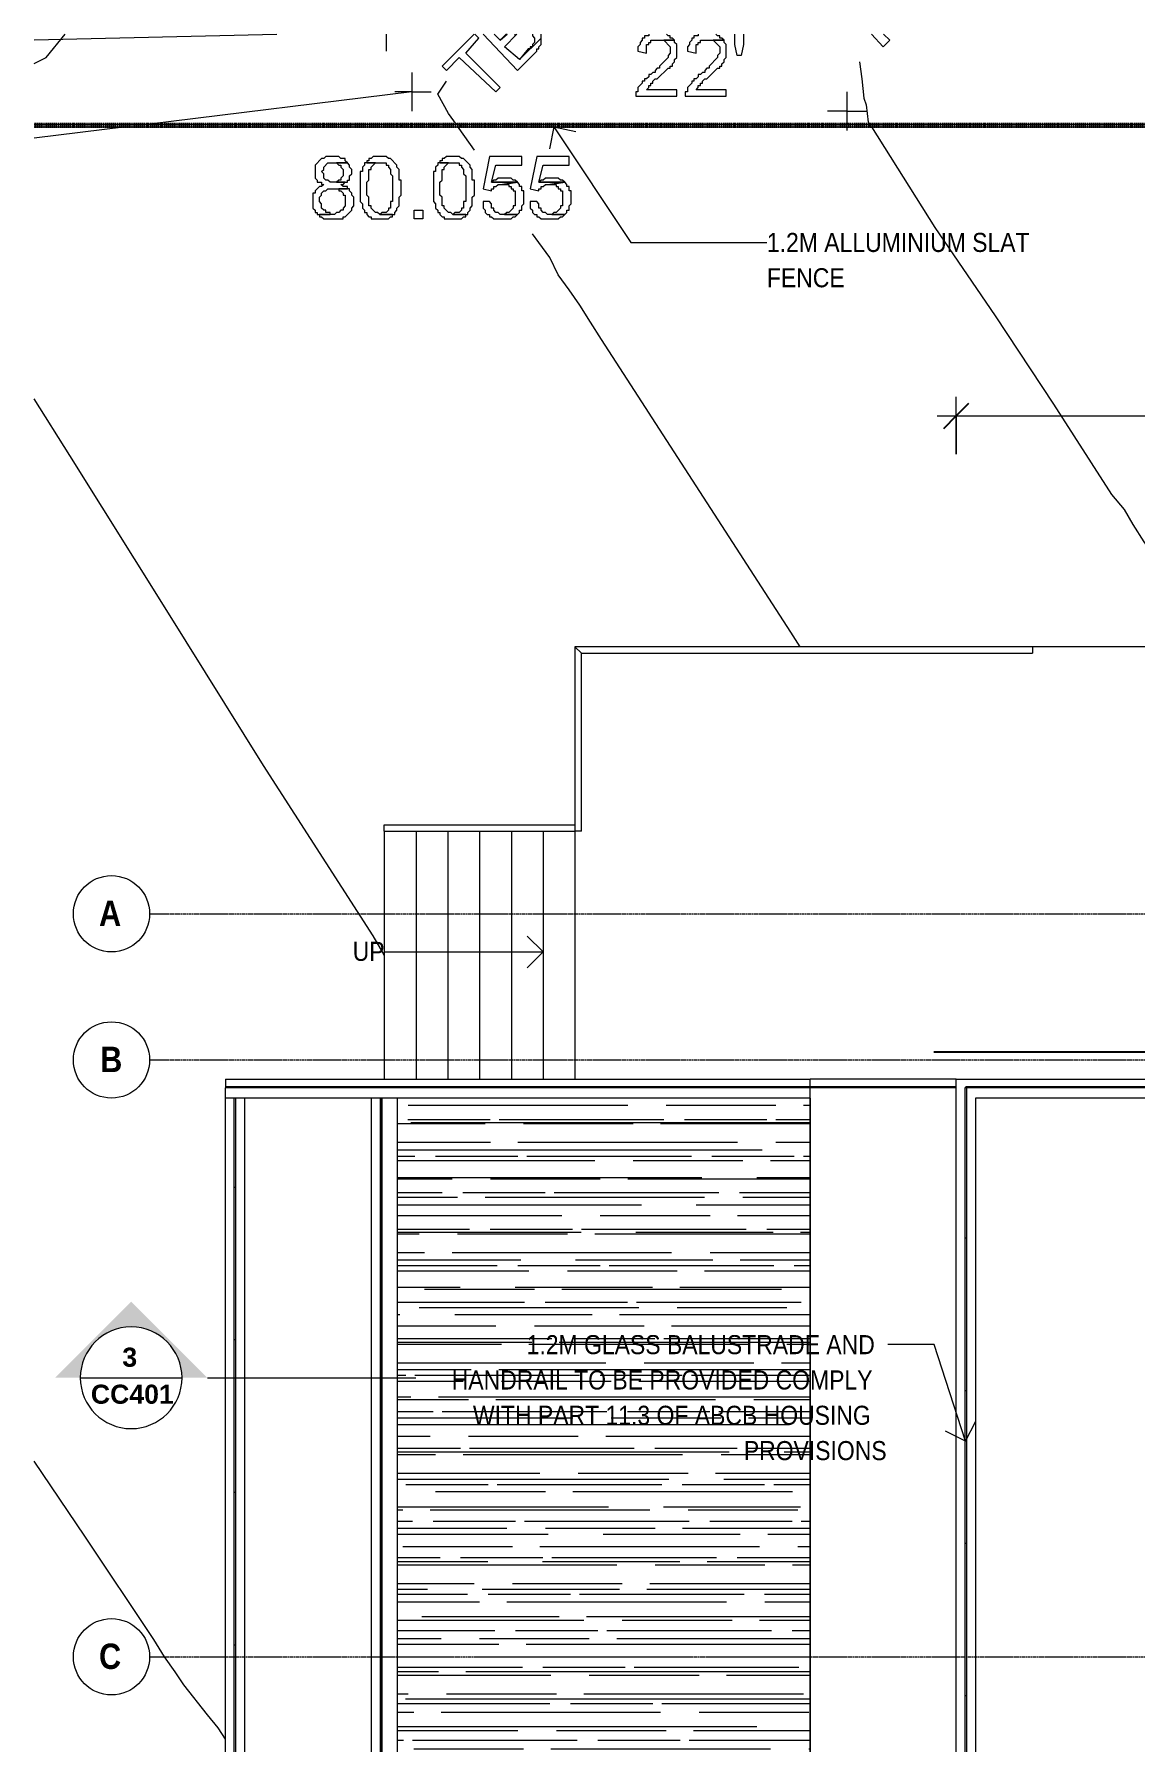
# Model space of a CAD drawing. Header units: millimetres. Extents: x -1971 to 39113, y -25802 to 13528.
# Drawn here: x -1971 to 6697, y 87 to 13528 of the extents above; entities that cross this region are included whole.
import ezdxf

# ---------------------------------------------------------------- set-up
doc = ezdxf.new("R2010")
doc.units = ezdxf.units.MM
for name, pattern in [('Boundary', [16, 10, -3, 0, -3]), ('Dash - Tight', [4.5, 3, -1.5]), ('Grid Line', [22.225, 12.7, -3.175, 3.175, -3.175])]:
    doc.linetypes.add(name, pattern=pattern)
for name, color, linetype, lineweight in [('2 Hoop survey', 8, 'Continuous', 9), ('A-ANNO-DIMS', 211, 'Continuous', 9), ('A-ANNO-DIMS-100', 211, 'Continuous', 9), ('A-DETL', 90, 'Continuous', 9), ('A-DETL-GENF', 92, 'Continuous', 9), ('A-FLOR', 192, 'Continuous', 18), ('A-FLOR-HRAL', 11, 'Continuous', 9), ('A-GENM', 13, 'Continuous', 9), ('A-GLAZ-CURT', 52, 'Continuous', 9), ('A-WALL', 113, 'Continuous', 18), ('C-BLDG-PADS', 91, 'Continuous', 9), ('C-PROP-LINE', 91, 'Boundary', 70), ('G-ANNO-SYMB', 111, 'Continuous', 9), ('G-ANNO-TEXT', 231, 'Continuous', 9), ('S-GRID', 1, 'Continuous', 9), ('S-GRID-IDEN', 1, 'Continuous', 9), ('S-STRS', 31, 'Continuous', 9), ('S-STRS-ANNO', 31, 'Continuous', 9), ('S-STRS-IDEN', 31, 'Continuous', 25), ('默认', 18, 'Continuous', 9)]:
    doc.layers.add(name, color=color, linetype=linetype, lineweight=lineweight)
doc.styles.add('Arial_B', font='arialbd.ttf', dxfattribs={"height": 150})
doc.styles.add('Avenir', font='', dxfattribs={"width": 0.9, "height": 150})
doc.styles.add('Avenir_1', font='', dxfattribs={"width": 0.8, "height": 200})
doc.styles.add('Avenir_B', font='', dxfattribs={"width": 0.9, "height": 200})
doc.styles.get('Avenir').set_extended_font_data('Avenir')
doc.styles.get('Avenir_1').set_extended_font_data('Avenir')
doc.styles.get('Avenir_B').set_extended_font_data('Avenir', bold=True)
doc.dimstyles.new('OJID-2_0mm_Diagonal_Tick', dxfattribs={"dimscale": 304.8, "dimtxt": 282.499429, "dimasz": 0.656168, "dimexe": 0.492126, "dimexo": 0.0625, "dimgap": 0.164042, "dimtad": 1, "dimdsep": 46, "dimtxsty": 'Avenir_1', "dimblk1": 'OBLIQUE', "dimblk2": 'OBLIQUE', "dimsah": 1, "dimcen": 0.09, "dimdle": 0.492126, "dimazin": 3, "dimtfac": 1, "dimtdec": 4, "dimtix": 1, "dimtmove": 0, "dimatfit": 3, "dimfxl": 0.984252, "dimfxlon": 1, "dimtvp": 1, "dimtolj": 1, "dimarcsym": 2})

# ---------------------------------------------------------------- blocks, each defined once
blk = doc.blocks.new('栏杆扶手 - 栏杆扶手-1406236-Ground Floor')
at = {"layer": 'A-FLOR-HRAL'}
for p, q in [((920, 12818), (-1971, 12818)), ((-1971, 12798), (920, 12798)), ((920, 12798), (920, 12818)), ((1174, 12818), (920, 12818)), ((920, 12798), (1174, 12798)), ((1174, 12798), (1174, 12818)), ((1385, 12818), (1174, 12818)), ((1174, 12798), (1385, 12798)), ((1385, 12798), (1385, 12818)), ((1829, 12818), (1385, 12818)), ((1385, 12798), (1829, 12798)), ((1829, 12798), (1829, 12818)), ((3278, 12818), (1829, 12818)), ((1829, 12798), (3278, 12798)), ((3278, 12798), (3278, 12818)), ((4602, 12818), (3278, 12818)), ((3278, 12798), (4602, 12798)), ((4602, 12798), (4602, 12818)), ((4627, 12818), (4602, 12818)), ((4602, 12798), (4627, 12798)), ((4627, 12798), (4627, 12818)), ((4644, 12818), (4627, 12818)), ((4627, 12798), (4644, 12798)), ((4644, 12798), (4644, 12818)), ((7092, 12818), (4644, 12818)), ((4644, 12798), (7092, 12798)), ((7092, 12798), (7092, 12818)), ((7726, 12818), (7092, 12818)), ((7092, 12798), (7726, 12798)), ((7726, 12798), (7726, 12818)), ((10373, 12818), (7726, 12818)), ((7726, 12798), (10373, 12798)), ((10373, 12798), (10373, 12818)), ((10553, 12818), (10373, 12818)), ((10373, 12798), (10553, 12798)), ((10553, 12798), (10553, 12818)), ((10747, 12818), (10553, 12818)), ((10553, 12798), (10747, 12798)), ((10747, 12798), (10747, 12818)), ((13006, 12818), (10747, 12818)), ((10747, 12798), (13006, 12798)), ((13006, 12798), (13006, 12818)), ((14071, 12818), (13006, 12818)), ((13006, 12798), (14071, 12798)), ((14071, 12798), (14071, 12818)), ((14800, 12818), (14071, 12818)), ((14071, 12798), (14800, 12798)), ((14800, 12798), (14800, 12818)), ((16414, 12818), (14800, 12818)), ((14800, 12798), (16414, 12798)), ((16414, 12798), (16414, 12818)), ((16766, 12818), (16414, 12818)), ((16414, 12798), (16766, 12798)), ((16766, 12798), (16766, 12818)), ((16795, 12818), (16766, 12818)), ((16766, 12798), (16795, 12798)), ((16795, 12798), (16795, 12818)), ((17883, 12818), (16795, 12818)), ((16795, 12798), (17883, 12798)), ((17883, 12798), (17883, 12818)), ((19790, 12818), (17883, 12818)), ((17883, 12798), (19790, 12798)), ((19790, 12798), (19790, 12818)), ((20064, 12818), (19790, 12818)), ((19790, 12798), (20064, 12798)), ((20064, 12818), (20064, 12798))]:
    blk.add_line(p, q, dxfattribs=at)
blk = doc.blocks.new('System Panel - 10mm Glazed Panel-2079318-Ground Floor')
at = {"layer": 'A-GLAZ-CURT'}
for p, q in [((-600, 5), (600, 5)), ((-600, 5), (-600, -5)), ((600, 5), (600, -5)), ((600, -5), (-600, -5))]:
    blk.add_line(p, q, dxfattribs=at)
blk = doc.blocks.new('System Panel - 10mm Glazed Panel-1853381-Ground Floor')
at = {"layer": 'A-GLAZ-CURT'}
for p, q in [((-600, 5), (600, 5)), ((-600, 5), (-600, -5)), ((600, 5), (600, -5)), ((600, -5), (-600, -5))]:
    blk.add_line(p, q, dxfattribs=at)
blk = doc.blocks.new('栏杆扶手 - 栏杆扶手-1798544-Ground Floor')
at = {"layer": 'A-FLOR-HRAL'}
for p, q in [((784, 7308), (2034, 7308)), ((784, 7258), (784, 7308)), ((2034, 7308), (2284, 7308)), ((2284, 7308), (2284, 7258)), ((784, 7258), (2034, 7258)), ((2034, 7258), (2284, 7258))]:
    blk.add_line(p, q, dxfattribs=at)
blk = doc.blocks.new('System Panel - 10mm Glazed Panel-2181284-Ground Floor')
at = {"layer": 'A-GLAZ-CURT'}
for p, q in [((-600, 5), (600, 5)), ((-600, 5), (-600, -5)), ((600, 5), (600, -5)), ((600, -5), (-600, -5))]:
    blk.add_line(p, q, dxfattribs=at)
blk = doc.blocks.new('System Panel - 10mm Glazed Panel-2228855-Ground Floor')
at = {"layer": 'A-GLAZ-CURT'}
for p, q in [((-337, 5), (337, 5)), ((-337, 5), (-337, -5)), ((337, -5), (-337, -5))]:
    blk.add_line(p, q, dxfattribs=at)
blk = doc.blocks.new('System Panel - 10mm Glazed Panel-V2-Ground Floor')
at = {"layer": 'A-GLAZ-CURT'}
for p, q in [((-600, 5), (600, 5)), ((-600, 5), (-600, -5)), ((600, 5), (600, -5)), ((600, -5), (-600, -5))]:
    blk.add_line(p, q, dxfattribs=at)
blk = doc.blocks.new('System Panel - 10mm Glazed Panel-2301171-Ground Floor')
at = {"layer": 'A-GLAZ-CURT'}
for p, q in [((-592, 5), (592, 5)), ((-592, 5), (-592, -5)), ((592, 5), (592, -5)), ((592, -5), (-592, -5))]:
    blk.add_line(p, q, dxfattribs=at)
blk = doc.blocks.new('System Panel - 10mm Glazed Panel-1853389-Ground Floor')
at = {"layer": 'A-GLAZ-CURT'}
for p, q in [((-502, 5), (447, 5)), ((-502, 5), (-502, -5)), ((447, -5), (-502, -5))]:
    blk.add_line(p, q, dxfattribs=at)
blk = doc.blocks.new('pool water - pool water-1857592-Ground Floor')
at = {"layer": 'A-GENM'}
blk.add_line((764, -5142), (764, 5158), dxfattribs=at)
blk = doc.blocks.new('2 Hoop survey-1260670-Ground Floor')
at = {"layer": '默认', "color": 9}
for p, q in [((46460, 23672), (48369, 23716)), ((49229, 23716), (49229, 23584)), ((49432, 23415), (49432, 23110)), ((49432, 23262), (47345, 23007)), ((49432, 23262), (49296, 23262)), ((49432, 23262), (49584, 23262)), ((52852, 23262), (52852, 23007)), ((47182, 22987), (46460, 22898)), ((52852, 23110), (52700, 23110)), ((52852, 23110), (53005, 23110)), ((52852, 22987), (52852, 22958))]:
    blk.add_line(p, q, dxfattribs=at)
at = {"layer": '默认', "color": 9, "flags": 128}
for points in [[(46460, 23486), (46553, 23533), (46703, 23716)], [(49920, 23716), (49669, 23466), (49703, 23432), (49804, 23533), (50092, 23262), (50126, 23296), (49855, 23567), (49957, 23686), (49926, 23716)], [(49992, 23716), (50262, 23432), (50414, 23584), (50414, 23601), (50431, 23601), (50431, 23618), (50448, 23635), (50448, 23686), (50278, 23516), (50160, 23618), (50258, 23716)], [(50180, 23716), (50126, 23669), (50078, 23716)], [(50174, 23716), (50126, 23669), (50180, 23716)], [(50258, 23716), (50245, 23703), (50245, 23716)], [(50380, 23716), (50380, 23703), (50397, 23686), (50397, 23652), (50380, 23635), (50380, 23618), (50363, 23618), (50363, 23601), (50346, 23601), (50278, 23516), (50448, 23686), (50448, 23716)], [(51294, 23716), (51294, 23703), (51261, 23703), (51261, 23686), (51244, 23686), (51244, 23669), (51227, 23652), (51227, 23635), (51210, 23618), (51210, 23584), (51277, 23567), (51277, 23635), (51294, 23635), (51294, 23652), (51311, 23652), (51311, 23669), (51498, 23669), (51481, 23686), (51464, 23686), (51464, 23703), (51447, 23703), (51433, 23716)], [(51684, 23716), (51684, 23703), (51650, 23703), (51650, 23686), (51633, 23686), (51633, 23669), (51616, 23652), (51616, 23635), (51599, 23618), (51599, 23584), (51667, 23567), (51667, 23635), (51684, 23635), (51684, 23652), (51701, 23652), (51701, 23669), (51887, 23669), (51870, 23686), (51853, 23686), (51853, 23703), (51836, 23703), (51822, 23716)], [(51989, 23550), (51972, 23635), (51972, 23716)], [(52039, 23716), (52039, 23635), (52022, 23550), (51989, 23550)], [(53048, 23716), (53140, 23618), (53191, 23669), (53141, 23716)], [(52954, 23499), (52971, 23364), (52988, 23212), (53005, 23161), (53022, 23025), (53033, 23007)], [(49782, 23007), (49720, 23093), (49635, 23245), (49703, 23347)], [(49923, 22805), (49804, 22975), (49796, 22987)], [(53046, 22987), (53546, 22196), (54021, 21501), (54478, 20807), (54935, 20096), (55036, 19978), (55104, 19859), (55189, 19724), (55274, 19605), (55443, 19351), (55528, 19233), (55561, 19199)], [(52487, 18897), (52412, 19012), (51667, 20164), (50922, 21315), (50837, 21451), (50753, 21586), (50668, 21705), (50583, 21823), (50516, 21959), (50431, 22077), (50380, 22145)], [(49214, 16469), (49212, 16473), (49127, 16625), (48264, 17963), (47502, 19182), (46740, 20401), (46460, 20849)], [(47964, 10304), (47908, 10394), (47823, 10495), (47637, 10732), (47569, 10834), (47485, 10953), (47400, 11088), (46858, 11901), (46460, 12491)]]:
    blk.add_lwpolyline(points, dxfattribs=at)
for points in [[(51498, 23669), (51413, 23669), (51464, 23618), (51464, 23567), (51447, 23550), (51447, 23533), (51379, 23466), (51379, 23449), (51362, 23449), (51345, 23432), (51345, 23415), (51328, 23415), (51311, 23398), (51294, 23398), (51294, 23381), (51277, 23364), (51261, 23364), (51261, 23347), (51244, 23347), (51244, 23330), (51210, 23296), (51210, 23262), (51193, 23262), (51193, 23229), (51515, 23229), (51515, 23279), (51277, 23279), (51294, 23296), (51294, 23313), (51311, 23313), (51311, 23330), (51328, 23330), (51328, 23347), (51345, 23364), (51362, 23364), (51447, 23449), (51464, 23449), (51464, 23466), (51481, 23466), (51481, 23483), (51498, 23499), (51498, 23516), (51515, 23533), (51515, 23635), (51498, 23652)], [(51887, 23669), (51802, 23669), (51853, 23618), (51853, 23567), (51836, 23550), (51836, 23533), (51769, 23466), (51769, 23449), (51752, 23449), (51735, 23432), (51735, 23415), (51718, 23415), (51701, 23398), (51684, 23398), (51684, 23381), (51667, 23364), (51650, 23364), (51650, 23347), (51633, 23347), (51633, 23330), (51599, 23296), (51599, 23262), (51582, 23262), (51582, 23229), (51904, 23229), (51904, 23279), (51667, 23279), (51684, 23296), (51684, 23313), (51701, 23313), (51701, 23330), (51718, 23330), (51718, 23347), (51735, 23364), (51752, 23364), (51836, 23449), (51853, 23449), (51853, 23466), (51870, 23466), (51870, 23483), (51887, 23499), (51887, 23516), (51904, 23533), (51904, 23635), (51887, 23652)], [(48805, 22754), (48755, 22754), (48738, 22738), (48721, 22738), (48670, 22687), (48670, 22585), (48687, 22568), (48687, 22551), (48721, 22551), (48721, 22534), (48738, 22534), (48721, 22517), (48704, 22517), (48670, 22484), (48670, 22467), (48653, 22467), (48653, 22348), (48670, 22331), (48670, 22314), (48687, 22314), (48687, 22297), (48788, 22297), (48788, 22314), (48755, 22314), (48755, 22331), (48738, 22331), (48721, 22348), (48721, 22382), (48704, 22399), (48704, 22433), (48721, 22450), (48721, 22467), (48738, 22484), (48755, 22484), (48771, 22500), (48924, 22500), (48924, 22517), (48890, 22517), (48873, 22534), (48890, 22534), (48907, 22551), (48788, 22551), (48771, 22568), (48755, 22568), (48738, 22585), (48738, 22619), (48721, 22636), (48738, 22653), (48738, 22670), (48771, 22704), (48924, 22704), (48907, 22721), (48907, 22738), (48873, 22738), (48856, 22754)], [(49178, 22754), (49127, 22754), (49110, 22738), (49093, 22738), (49093, 22721), (49076, 22721), (49076, 22704), (49229, 22704), (49229, 22687), (49246, 22687), (49246, 22670), (49263, 22653), (49263, 22619), (49279, 22602), (49279, 22399), (49263, 22399), (49263, 22348), (49246, 22348), (49246, 22331), (49229, 22314), (49195, 22314), (49178, 22297), (49296, 22297), (49296, 22314), (49313, 22331), (49313, 22348), (49330, 22365), (49330, 22433), (49347, 22450), (49347, 22568), (49330, 22568), (49330, 22653), (49313, 22670), (49313, 22687), (49263, 22738), (49246, 22738), (49229, 22754)], [(49754, 22754), (49703, 22754), (49686, 22738), (49669, 22738), (49669, 22721), (49652, 22721), (49652, 22704), (49804, 22704), (49804, 22687), (49821, 22687), (49821, 22670), (49838, 22653), (49838, 22619), (49855, 22602), (49855, 22399), (49838, 22399), (49838, 22348), (49821, 22348), (49821, 22331), (49804, 22314), (49770, 22314), (49754, 22297), (49872, 22297), (49872, 22314), (49889, 22331), (49889, 22348), (49906, 22365), (49906, 22433), (49923, 22450), (49923, 22568), (49906, 22568), (49906, 22653), (49889, 22670), (49889, 22687), (49838, 22738), (49821, 22738), (49804, 22754)], [(50295, 22754), (50041, 22754), (49991, 22500), (50058, 22484), (50058, 22500), (50075, 22500), (50075, 22517), (50092, 22517), (50109, 22534), (50143, 22534), (50262, 22551), (50058, 22551), (50092, 22687), (50295, 22687)], [(50668, 22754), (50414, 22754), (50363, 22500), (50431, 22484), (50431, 22500), (50448, 22500), (50448, 22517), (50465, 22517), (50482, 22534), (50516, 22534), (50634, 22551), (50431, 22551), (50465, 22687), (50668, 22687)], [(48924, 22704), (48839, 22704), (48856, 22687), (48873, 22687), (48873, 22670), (48890, 22653), (48890, 22602), (48873, 22585), (48873, 22568), (48856, 22568), (48839, 22551), (48924, 22551), (48924, 22568), (48941, 22568), (48941, 22602), (48958, 22619), (48958, 22653), (48941, 22670), (48941, 22687)], [(49076, 22704), (49059, 22704), (49059, 22687), (49042, 22670), (49042, 22636), (49025, 22636), (49025, 22399), (49042, 22382), (49042, 22348), (49059, 22331), (49059, 22314), (49076, 22314), (49076, 22297), (49093, 22280), (49110, 22280), (49110, 22263), (49246, 22263), (49263, 22280), (49279, 22280), (49279, 22297), (49178, 22297), (49161, 22314), (49144, 22314), (49110, 22348), (49110, 22365), (49093, 22365), (49093, 22433), (49076, 22450), (49076, 22551), (49093, 22568), (49093, 22653), (49110, 22653), (49110, 22670), (49144, 22704)], [(49652, 22704), (49635, 22704), (49635, 22687), (49618, 22670), (49618, 22636), (49601, 22636), (49601, 22399), (49618, 22382), (49618, 22348), (49635, 22331), (49635, 22314), (49652, 22314), (49652, 22297), (49669, 22280), (49686, 22280), (49686, 22263), (49821, 22263), (49838, 22280), (49855, 22280), (49855, 22297), (49754, 22297), (49737, 22314), (49720, 22314), (49686, 22348), (49686, 22365), (49669, 22365), (49669, 22433), (49652, 22450), (49652, 22551), (49669, 22568), (49669, 22653), (49686, 22653), (49686, 22670), (49720, 22704)], [(50160, 22585), (50109, 22585), (50092, 22568), (50075, 22568), (50058, 22551), (50262, 22551), (50245, 22568), (50228, 22568), (50211, 22585)], [(50532, 22585), (50482, 22585), (50465, 22568), (50448, 22568), (50431, 22551), (50634, 22551), (50617, 22568), (50600, 22568), (50583, 22585)], [(48924, 22500), (48856, 22500), (48856, 22484), (48873, 22484), (48890, 22467), (48890, 22450), (48907, 22450), (48907, 22365), (48890, 22348), (48890, 22331), (48873, 22331), (48856, 22314), (48839, 22314), (48822, 22297), (48704, 22297), (48704, 22280), (48721, 22280), (48738, 22263), (48890, 22263), (48890, 22280), (48907, 22280), (48958, 22331), (48958, 22348), (48975, 22365), (48975, 22433), (48958, 22450), (48958, 22467), (48941, 22484), (48941, 22500)], [(50262, 22551), (50143, 22534), (50194, 22534), (50194, 22517), (50211, 22517), (50211, 22500), (50228, 22500), (50228, 22484), (50245, 22484), (50245, 22365), (50228, 22365), (50228, 22348), (50194, 22314), (50177, 22314), (50160, 22297), (50262, 22297), (50278, 22314), (50278, 22331), (50295, 22331), (50295, 22365), (50312, 22382), (50312, 22484), (50295, 22484), (50295, 22517), (50278, 22517), (50278, 22534)], [(50634, 22551), (50516, 22534), (50566, 22534), (50566, 22517), (50583, 22517), (50583, 22500), (50600, 22500), (50600, 22484), (50617, 22484), (50617, 22365), (50600, 22365), (50600, 22348), (50566, 22314), (50549, 22314), (50532, 22297), (50634, 22297), (50651, 22314), (50651, 22331), (50668, 22331), (50668, 22365), (50685, 22382), (50685, 22484), (50668, 22484), (50668, 22517), (50651, 22517), (50651, 22534)], [(49449, 22263), (49449, 22331), (49517, 22331), (49517, 22263)], [(50041, 22399), (49991, 22399), (49991, 22348), (50008, 22331), (50008, 22314), (50024, 22297), (50041, 22297), (50041, 22280), (50058, 22280), (50075, 22263), (50211, 22263), (50228, 22280), (50245, 22280), (50262, 22297), (50126, 22297), (50109, 22314), (50092, 22314), (50075, 22331), (50075, 22348), (50058, 22348), (50058, 22382)], [(50414, 22399), (50363, 22399), (50363, 22348), (50380, 22331), (50380, 22314), (50397, 22297), (50414, 22297), (50414, 22280), (50431, 22280), (50448, 22263), (50583, 22263), (50600, 22280), (50617, 22280), (50634, 22297), (50499, 22297), (50482, 22314), (50465, 22314), (50448, 22331), (50448, 22348), (50431, 22348), (50431, 22382)]]:
    blk.add_lwpolyline(points, close=True, dxfattribs=at)
blk = doc.blocks.new('栏杆扶手 - 栏杆扶手-2018875-Ground Floor')
at = {"layer": 'A-FLOR-HRAL'}
for p, q in [((5884, 8708), (2284, 8708)), ((2284, 8708), (2335, 8658)), ((2284, 8708), (2284, 7258)), ((2335, 8658), (5884, 8658)), ((2335, 7258), (2335, 8658)), ((5884, 8708), (5884, 8658)), ((2335, 7258), (2284, 7258))]:
    blk.add_line(p, q, dxfattribs=at)
blk = doc.blocks.new('System Panel - 10mm Glazed Panel-2230196-Ground Floor')
at = {"layer": 'A-GLAZ-CURT'}
for p, q in [((-350, 5), (350, 5)), ((-350, 5), (-350, -5)), ((350, -5), (-350, -5))]:
    blk.add_line(p, q, dxfattribs=at)
blk = doc.blocks.new('Family - ___-1140397-Ground Floor')
at = {"layer": 'C-PROP-LINE'}
blk.add_line((39038, 12808), (-1971, 12808), dxfattribs=at)
blk = doc.blocks.new('轴网 - Annotation - Grid Head _Circle 6mm_-283740-Ground Floor')
at = {"layer": 'S-GRID-IDEN'}
blk.add_circle((0, 0), 3, dxfattribs=at)
blk = doc.blocks.new('DIMBLOCK14-Ground Floor')
at = {"layer": 'A-ANNO-DIMS-100'}
for p, q in [((5284, 10224), (5284, 10674)), ((10134, 10224), (10134, 10674)), ((5134, 10524), (10134, 10524)), ((5284, 10524), (5284, 10224)), ((10134, 10524), (10134, 10224))]:
    blk.add_line(p, q, dxfattribs=at)
at = {"layer": 'A-ANNO-DIMS-100', "lineweight": 25}
for p, q in [((5284, 10524), (5384, 10624)), ((10134, 10524), (10234, 10624)), ((5284, 10524), (5184, 10424)), ((10134, 10524), (10034, 10424))]:
    blk.add_line(p, q, dxfattribs=at)
at = {"layer": 'A-ANNO-DIMS-100', "color": 0, "char_height": 200, "attachment_point": 1, "line_spacing_factor": 1.129998, "style": 'Avenir_1'}
for s, insert, width in [('4850', (7453, 10868), 614.72), ('ALFRESCO', (7131, 10391), 1387.64)]:
    blk.add_mtext(s, dxfattribs=dict(at, insert=insert, width=width))
blk = doc.blocks.new('_Oblique')
at = {"color": 0, "linetype": 'ByBlock', "lineweight": -2}
blk.add_line((-0.5, -0.5), (0.5, 0.5), dxfattribs=at)
blk = doc.blocks.new('剖面 - Filled-602395-Ground Floor')
at = {"layer": 'G-ANNO-SYMB'}
h = blk.add_hatch(color=256, dxfattribs=at)
edge = h.paths.add_edge_path()
edge.add_line((-12, 0), (-6.01, 5.99))
edge.add_line((-6.01, 5.99), (-6.01, 4))
edge.add_arc((-6, 0), 4, 90.1453, 180)
edge.add_line((-10, 0), (-12, 0))
h = blk.add_hatch(color=256, dxfattribs=at)
edge = h.paths.add_edge_path()
edge.add_line((0, 0), (-2.02, 0))
edge.add_arc((-6.02, 0), 4, 0, 89.8547)
edge.add_line((-6.01, 4), (-6.01, 6.01))
edge.add_line((-6.01, 6.01), (0, 0))
for start, end in [(360, 180), (180, 360)]:
    blk.add_arc((-6, 0), 4, start, end, dxfattribs=at)

msp = doc.modelspace()

# ---------------------------------------------------------------- hatches: boundary and pattern name
at = {"layer": 'A-DETL-GENF'}
h = msp.add_hatch(dxfattribs=at)
h.set_pattern_fill('FP_11', color=254, style=0, pattern_type=2)
h.set_pattern_definition([(0, (0, 0), (474.98, 215.9), [3238.5, -431.8, 1079.5, -215.9]), (0, (287.15, 107.95), (-215.9, 287.147), [647.7, -71.247, 1295.4, -161.925]), (0, (107.95, 183.51), (1122.68, 144.653), [1727.2, -302.26, 863.6, -215.9])])
h.paths.add_polyline_path([(2284.04, -5141.636), (4134.04, -5141.636), (4134.04, 5158.364), (884.04, 5158.364), (884.04, -5141.636)])

# ---------------------------------------------------------------- linework, layer by layer
at = {"layer": 'A-DETL', "lineweight": 25}
msp.add_line((16508.313, 5518.513), (5108.313, 5518.513), dxfattribs=at)
at = {"layer": 'A-DETL'}
for p, q in [((4134.04, 5158.364), (884.04, 5158.364)), ((884.04, 5158.364), (884.04, -5141.636)), ((4134.04, -5141.636), (4134.04, 5158.364))]:
    msp.add_line(p, q, dxfattribs=at)
at = {"layer": 'A-FLOR'}
for p, q in [((5284.04, 5308.364), (4134.04, 5308.364)), ((4134.04, 5158.364), (4134.04, -5211.636))]:
    msp.add_line(p, q, dxfattribs=at)
at = {"layer": 'A-WALL'}
for p, q in [((-465.96, 5308.364), (-465.96, 5248.364)), ((-465.96, 5308.364), (4134.04, 5308.364)), ((4134.04, 5248.364), (4134.04, 5308.364)), ((5284.04, -5291.636), (5284.04, 5308.364)), ((5284.04, 5308.364), (16744.04, 5308.364)), ((-465.96, -5211.636), (-465.96, 5238.364)), ((4134.04, 5158.364), (-465.96, 5158.364)), ((-315.96, 5158.364), (-315.96, -5141.636)), ((684.04, -5141.636), (684.04, 5158.364)), ((4134.04, 5158.364), (4134.04, 5238.364)), ((5434.04, 5158.364), (5434.04, -4341.636)), ((16744.04, 5158.364), (5434.04, 5158.364))]:
    msp.add_line(p, q, dxfattribs=at)
at = {"layer": 'C-BLDG-PADS'}
for p, q in [((7119.04, 8708.364), (5884.04, 8708.364)), ((2284.04, 7257.564), (2284.04, 5308.364)), ((2284.04, 5308.364), (4134.04, 5308.364))]:
    msp.add_line(p, q, dxfattribs=at)
at = {"layer": 'G-ANNO-SYMB'}
for p, q in [((-1607.347, 2958.106), (-807.347, 2958.106)), ((-607.347, 2958.106), (1033.035, 2958.106))]:
    msp.add_line(p, q, dxfattribs=at)
at = {"layer": 'G-ANNO-TEXT', "color": 7}
for p, q in [((2118.788, 12797.738), (2084.115, 12624.395)), ((2118.788, 12797.738), (2292.131, 12763.065)), ((2118.788, 12797.738), (2724.331, 11889.38)), ((2724.331, 11889.38), (3794.089, 11889.38)), ((5109.949, 3218.86), (4746.035, 3218.86)), ((5357.22, 2458.546), (5109.949, 3218.86)), ((5357.22, 2458.546), (5437.431, 2616.077)), ((5357.22, 2458.546), (5199.688, 2538.758))]:
    msp.add_line(p, q, dxfattribs=at)
at = {"layer": 'S-GRID', "linetype": 'Grid Line'}
for p, q in [((-1062.147, 6608.364), (38143.478, 6608.364)), ((-1062.147, 5458.364), (38143.478, 5458.364)), ((-1062.147, 763.364), (38143.478, 763.364))]:
    msp.add_line(p, q, dxfattribs=at)
at = {"layer": 'S-STRS'}
for p, q in [((784.04, 7257.564), (784.04, 5308.364)), ((1034.04, 7257.564), (1034.04, 5308.364)), ((1284.04, 7257.564), (1284.04, 5308.364)), ((1534.04, 7257.564), (1534.04, 5308.364)), ((1784.04, 7257.564), (1784.04, 5308.364)), ((2034.04, 7257.564), (2034.04, 5308.364)), ((2284.04, 7257.564), (2284.04, 5308.364)), ((2034.04, 5308.364), (2284.04, 5308.364))]:
    msp.add_line(p, q, dxfattribs=at)
at = {"layer": 'S-STRS', "linetype": 'Dash - Tight'}
for p, q in [((784.04, 7257.564), (784.04, 5308.364)), ((1034.04, 7257.564), (1034.04, 5308.364)), ((1284.04, 7257.564), (1284.04, 5308.364)), ((1534.04, 7257.564), (1534.04, 5308.364)), ((1784.04, 7257.564), (1784.04, 5308.364)), ((2034.04, 7257.564), (2034.04, 5308.364))]:
    msp.add_line(p, q, dxfattribs=at)
at = {"layer": 'S-STRS-ANNO'}
for p, q in [((2034.04, 6308.364), (1909.04, 6433.364)), ((784.04, 6308.364), (1034.04, 6308.364)), ((1034.04, 6308.364), (1284.04, 6308.364)), ((1284.04, 6308.364), (1534.04, 6308.364)), ((1534.04, 6308.364), (1784.04, 6308.364)), ((1784.04, 6308.364), (2034.04, 6308.364)), ((2034.04, 6308.364), (1909.04, 6183.364))]:
    msp.add_line(p, q, dxfattribs=at)

# ---------------------------------------------------------------- block references
at = {"layer": '2 Hoop survey', "color": 9}
msp.add_blockref('2 Hoop survey-1260670-Ground Floor', (-48430.024, -10188.937), dxfattribs=at)
at = {"layer": 'A-FLOR-HRAL'}
for name in ['栏杆扶手 - 栏杆扶手-1406236-Ground Floor', '栏杆扶手 - 栏杆扶手-2018875-Ground Floor', '栏杆扶手 - 栏杆扶手-1798544-Ground Floor']:
    msp.add_blockref(name, (0, 0), dxfattribs=at)
at = {"layer": 'A-GENM'}
msp.add_blockref('pool water - pool water-1857592-Ground Floor', (0, 0), dxfattribs=at)
at = {"layer": 'A-GLAZ-CURT'}
for name, p in [('System Panel - 10mm Glazed Panel-1853381-Ground Floor', (134.04, 5243.364)), ('System Panel - 10mm Glazed Panel-1853381-Ground Floor', (1334.04, 5243.364)), ('System Panel - 10mm Glazed Panel-1853381-Ground Floor', (2534.04, 5243.364)), ('System Panel - 10mm Glazed Panel-1853381-Ground Floor', (3734.04, 5243.364)), ('System Panel - 10mm Glazed Panel-1853389-Ground Floor', (4836.54, 5243.364)), ('System Panel - 10mm Glazed Panel-2079318-Ground Floor', (5959.04, 5243.364)), ('System Panel - 10mm Glazed Panel-2079318-Ground Floor', (7159.04, 5243.364))]:
    msp.add_blockref(name, p, dxfattribs=at)
at = {"layer": 'A-GLAZ-CURT', "rotation": 89.99999999999991}
for name, p in [('System Panel - 10mm Glazed Panel-2301171-Ground Floor', (5359.04, 4650.864)), ('System Panel - 10mm Glazed Panel-2230196-Ground Floor', (-390.96, 4808.364)), ('System Panel - 10mm Glazed Panel-2228855-Ground Floor', (759.04, 4820.864)), ('System Panel - 10mm Glazed Panel-2181284-Ground Floor', (-390.96, 3858.364)), ('System Panel - 10mm Glazed Panel-2181284-Ground Floor', (759.04, 3883.364)), ('System Panel - 10mm Glazed Panel-V2-Ground Floor', (5359.04, 3458.364)), ('System Panel - 10mm Glazed Panel-2181284-Ground Floor', (-390.96, 2658.364)), ('System Panel - 10mm Glazed Panel-2181284-Ground Floor', (759.04, 2683.364)), ('System Panel - 10mm Glazed Panel-V2-Ground Floor', (5359.04, 2258.364)), ('System Panel - 10mm Glazed Panel-2181284-Ground Floor', (-390.96, 1458.364)), ('System Panel - 10mm Glazed Panel-2181284-Ground Floor', (759.04, 1483.364)), ('System Panel - 10mm Glazed Panel-V2-Ground Floor', (5359.04, 1058.364)), ('System Panel - 10mm Glazed Panel-2181284-Ground Floor', (-390.96, 258.364)), ('System Panel - 10mm Glazed Panel-2181284-Ground Floor', (759.04, 283.364)), ('System Panel - 10mm Glazed Panel-V2-Ground Floor', (5359.04, -141.636))]:
    msp.add_blockref(name, p, dxfattribs=at)
at = {"layer": 'C-PROP-LINE'}
msp.add_blockref('Family - ___-1140397-Ground Floor', (0, 0), dxfattribs=at)
at = {"layer": 'G-ANNO-SYMB', "xscale": 99.99999999999993, "yscale": 99.99999999999993, "zscale": 99.99999999999993}
msp.add_blockref('剖面 - Filled-602395-Ground Floor', (-607.347, 2958.106), dxfattribs=at)
at = {"layer": 'S-GRID-IDEN', "xscale": 99.99999999999993, "yscale": 99.99999999999993, "zscale": 99.99999999999993, "rotation": 269.9999999999994}
for p in [(-1362.147, 6608.364), (-1362.147, 5458.364), (-1362.147, 763.364)]:
    msp.add_blockref('轴网 - Annotation - Grid Head _Circle 6mm_-283740-Ground Floor', p, dxfattribs=at)

# ---------------------------------------------------------------- texts
at = {"layer": 'G-ANNO-SYMB', "char_height": 150, "attachment_point": 1, "style": 'Arial_B'}
for s, insert, width in [('\\fArial|b1|i0|c134|p34|;3', (-1276.855, 3195.291), 144.30375), ('CC401', (-1524.418, 2904.094), 801.6875)]:
    msp.add_mtext(s, dxfattribs=dict(at, insert=insert, width=width))
at = {"layer": 'G-ANNO-TEXT', "color": 7, "char_height": 150, "attachment_point": 1, "style": 'Avenir'}
for s, insert, width in [('1.2M ALLUMINIUM SLAT ', (3794.089, 11964.38), 2712.9105), ('FENCE', (3794.089, 11686.567), 750.3795), ('1.2M GLASS BALUSTRADE AND ', (1904.137, 3293.86), 3441.64444), ('HANDRAIL TO BE PROVIDED COMPLY ', (1314.778, 3016.048), 4155.948), ('WITH PART 11.3 OF ABCB HOUSING ', (1481.466, 2738.235), 3953.92275), ('PROVISIONS', (3612.684, 2460.423), 1370.88562)]:
    msp.add_mtext(s, dxfattribs=dict(at, insert=insert, width=width))
at = {"layer": 'S-GRID-IDEN', "char_height": 200, "attachment_point": 1, "style": 'Avenir_B'}
for s, insert, width in [('\\fAvenir|b1|i0|c134|p34|;\\W.9;A', (-1460.127, 6712.559), 223.67081), ('\\fAvenir|b1|i0|c134|p34|;\\W.9;B', (-1451.127, 5562.559), 202.02525), ('\\fAvenir|b1|i0|c134|p34|;\\W.9;C', (-1460.127, 867.559), 223.67081)]:
    msp.add_mtext(s, dxfattribs=dict(at, insert=insert, width=width))
at = {"layer": 'S-STRS-IDEN', "lineweight": 9, "insert": (535.44, 6387.739), "char_height": 150, "width": 298.3194, "attachment_point": 1, "line_spacing_factor": 1.129998, "style": 'Avenir'}
msp.add_mtext('UP', dxfattribs=at)

# ---------------------------------------------------------------- dimensions: what is measured, and where the dimension line sits
at = {"layer": 'A-ANNO-DIMS'}
dim = msp.add_linear_dim(base=(10134.04, 10523.814), p1=(5284.04, 10223.814), p2=(10134.04, 10223.814), text='<>\\XALFRESCO', dimstyle='OJID-2_0mm_Diagonal_Tick', override={"dimfxl": 4850}, dxfattribs=at)
dim.commit()
dim.dimension.update_dxf_attribs({"geometry": 'DIMBLOCK14-Ground Floor', "text_midpoint": (7709.04, 10523.814)})

doc.saveas('drawing.dxf')
